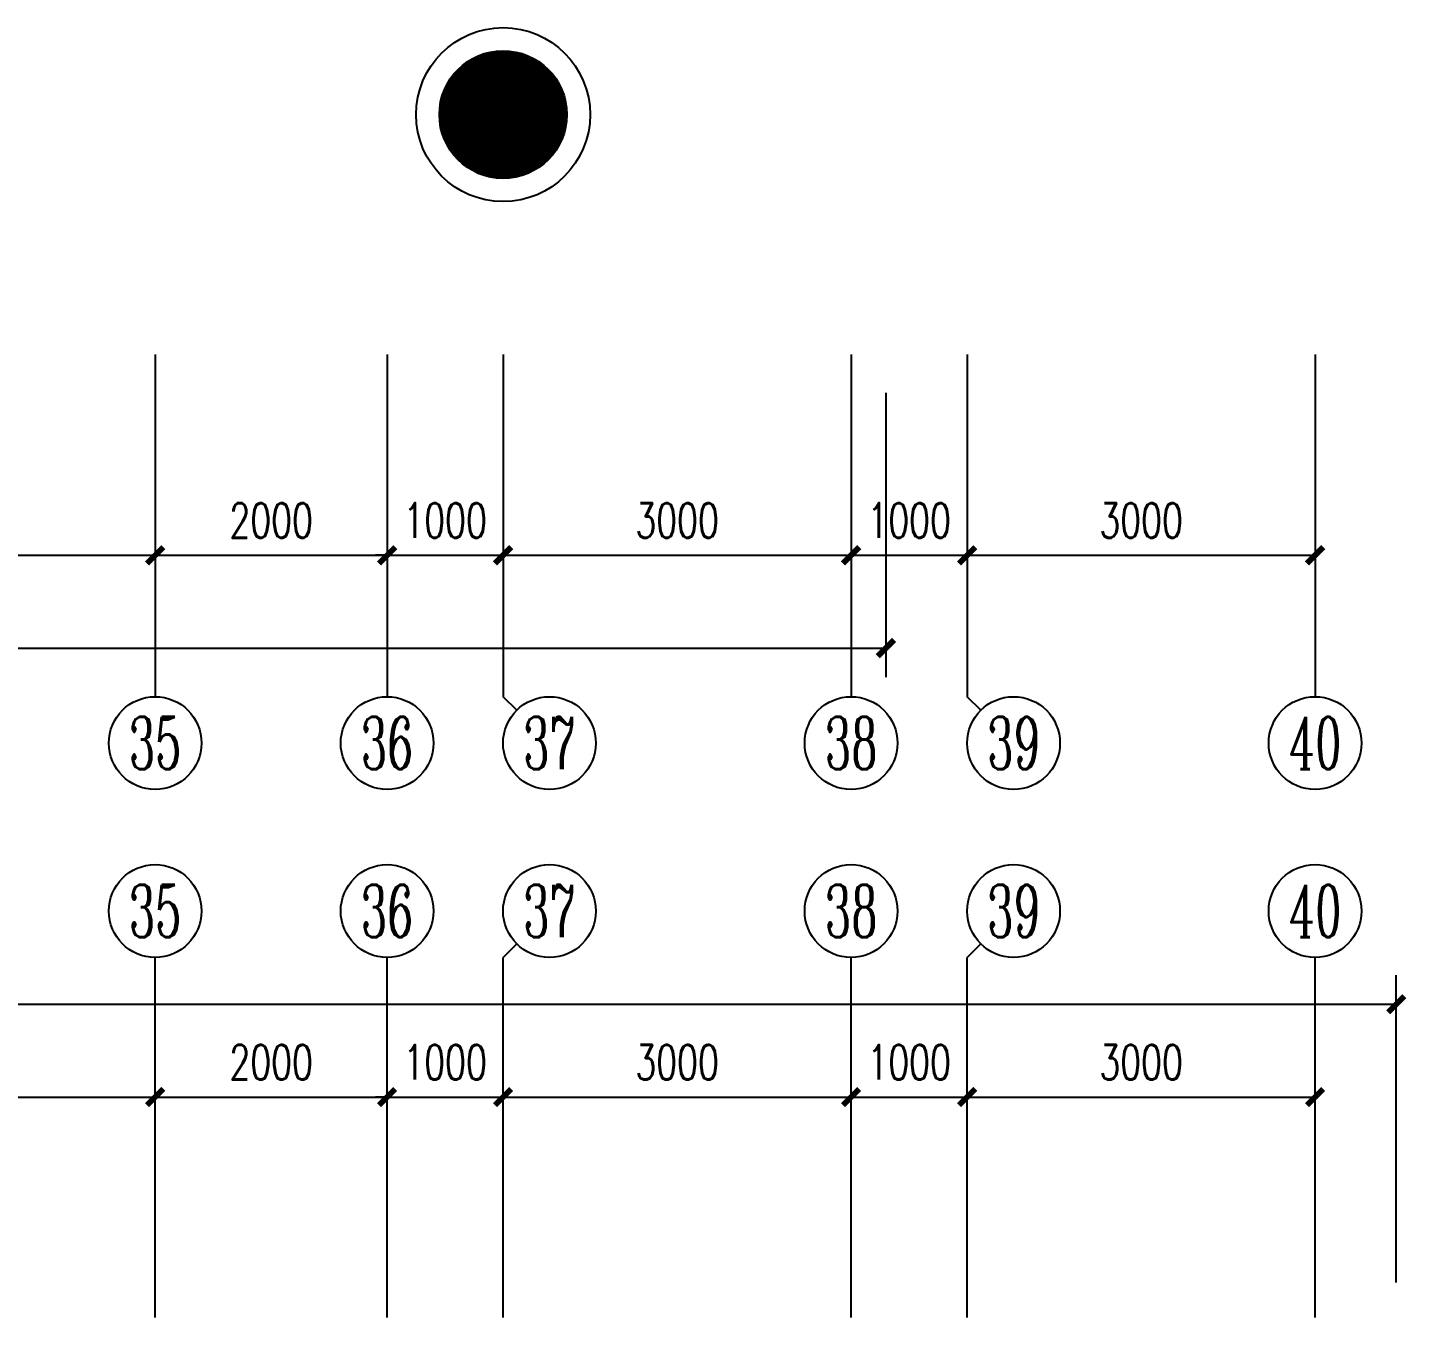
# Model space of a CAD drawing. Extents: x 190999 to 918899, y -200814 to 215286.
# Drawn here: x 630685 to 642572, y -57685 to -46564 of the extents above; entities that cross this region are included whole.
import ezdxf
from ezdxf.enums import TextEntityAlignment as Align

# ---------------------------------------------------------------- set-up
doc = ezdxf.new("R2010")
doc.units = 0
doc.header["$LTSCALE"] = 1000
doc.header["$MEASUREMENT"] = 0
doc.layers.get('Defpoints').update_dxf_attribs({"color": 1})
for name, color, linetype in [('A-外包装修', 250, 'Continuous'), ('AXIS', 3, 'Continuous'), ('AXIS_TEXT', 7, 'Continuous'), ('COLUMN', 2, 'Continuous'), ('PUB_HATCH', 250, 'Continuous')]:
    doc.layers.add(name, color=color, linetype=linetype)
doc.styles.add('_TCH_AXIS', font='COMPLEX', dxfattribs={"bigfont": 'GBCBIG'})
doc.styles.add('COMPLEX', font='COMPLEX')
doc.styles.add('DIM_FONT', font='SIMPLEX', dxfattribs={"width": 0.7, "bigfont": 'GBCBIG'})
doc.dimstyles.new('DIMN', dxfattribs={"dimtxt": 300, "dimasz": 100, "dimexe": 250, "dimexo": 300, "dimgap": 150, "dimtad": 1, "dimdec": 0, "dimzin": 0, "dimdsep": 46, "dimtxsty": 'DIM_FONT', "dimblk": 'ARCHTICK', "dimcen": 0.09, "dimclrt": 7, "dimazin": 2, "dimtfac": 1, "dimtdec": 0, "dimtix": 1, "dimtmove": 2, "dimatfit": 3, "dimfxl": 0, "dimtolj": 1, "dimtzin": 0, "dimarcsym": 0})

# ---------------------------------------------------------------- blocks, each defined once
blk = doc.blocks.new('_ArchTick')
at = {"const_width": 0.5}
blk.add_lwpolyline([(-0.7000000000000001, -0.7000000000000001), (0.7000000000000001, 0.7000000000000001)], dxfattribs=at)
blk = doc.blocks.new('*D1491')
at = {"layer": 'AXIS', "color": 0, "lineweight": -2}
for p, q in [((638785.020034048, -57384.52839725674), (638785.020034048, -55534.52839725674)), ((641784.5765869361, -57384.52839725674), (641784.5765869361, -55534.52839725674)), ((638785.020034048, -55784.52839725674), (641784.5765869361, -55784.52839725674))]:
    blk.add_line(p, q, dxfattribs=at)
at = {"layer": 'Defpoints', "color": 0}
for p in [(641784.5765869361, -55784.52839725674), (638785.020034048, -57684.52839725674), (641784.5765869361, -57684.52839725674)]:
    blk.add_point(p, dxfattribs=at)
at = {"layer": 'AXIS', "color": 0, "lineweight": -2, "xscale": 100, "yscale": 100, "zscale": 100, "rotation": 180}
blk.add_blockref('_ArchTick', (638785.020034048, -55784.52839725674), dxfattribs=at)
at = {"layer": 'AXIS', "color": 0, "lineweight": -2, "xscale": 100, "yscale": 100, "zscale": 100}
blk.add_blockref('_ArchTick', (641784.5765869361, -55784.52839725674), dxfattribs=at)
at = {"layer": 'AXIS', "color": 7, "insert": (640284.7983104921, -55484.52839725674), "char_height": 300, "attachment_point": 5, "style": 'DIM_FONT'}
blk.add_mtext('\\A1;3000', dxfattribs=at)
blk = doc.blocks.new('*D1492')
at = {"layer": 'AXIS', "color": 0, "lineweight": -2}
for p, q in [((637784.5798771121, -57384.52839725674), (637784.5798771121, -55534.52839725674)), ((638785.020034048, -57384.52839725674), (638785.020034048, -55534.52839725674)), ((637784.5798771121, -55784.52839725674), (638785.020034048, -55784.52839725674))]:
    blk.add_line(p, q, dxfattribs=at)
at = {"layer": 'Defpoints', "color": 0}
for p in [(638785.020034048, -55784.52839725674), (637784.5798771121, -57684.52839725674), (638785.020034048, -57684.52839725674)]:
    blk.add_point(p, dxfattribs=at)
at = {"layer": 'AXIS', "color": 0, "lineweight": -2, "xscale": 100, "yscale": 100, "zscale": 100, "rotation": 180}
blk.add_blockref('_ArchTick', (637784.5798771121, -55784.52839725674), dxfattribs=at)
at = {"layer": 'AXIS', "color": 0, "lineweight": -2, "xscale": 100, "yscale": 100, "zscale": 100}
blk.add_blockref('_ArchTick', (638785.020034048, -55784.52839725674), dxfattribs=at)
at = {"layer": 'AXIS', "color": 7, "insert": (638284.79995558, -55484.52839725674), "char_height": 300, "attachment_point": 5, "style": 'DIM_FONT'}
blk.add_mtext('\\A1;1000', dxfattribs=at)
blk = doc.blocks.new('*D1493')
at = {"layer": 'AXIS', "color": 0, "lineweight": -2}
for p, q in [((634784.1331398233, -57384.52839725697), (634784.1331398233, -55534.52839725674)), ((637784.5798771123, -57384.52839725674), (637784.5798771123, -55534.52839725674)), ((634784.1331398233, -55784.52839725674), (637784.5798771123, -55784.52839725674))]:
    blk.add_line(p, q, dxfattribs=at)
at = {"layer": 'Defpoints', "color": 0}
for p in [(637784.5798771123, -55784.52839725674), (634784.1331398233, -57684.52839725697), (637784.5798771123, -57684.52839725674)]:
    blk.add_point(p, dxfattribs=at)
at = {"layer": 'AXIS', "color": 0, "lineweight": -2, "xscale": 100, "yscale": 100, "zscale": 100, "rotation": 180}
blk.add_blockref('_ArchTick', (634784.1331398233, -55784.52839725674), dxfattribs=at)
at = {"layer": 'AXIS', "color": 0, "lineweight": -2, "xscale": 100, "yscale": 100, "zscale": 100}
blk.add_blockref('_ArchTick', (637784.5798771123, -55784.52839725674), dxfattribs=at)
at = {"layer": 'AXIS', "color": 7, "insert": (636284.3565084678, -55484.52839725674), "char_height": 300, "attachment_point": 5, "style": 'DIM_FONT'}
blk.add_mtext('\\A1;3000', dxfattribs=at)
blk = doc.blocks.new('*D1494')
at = {"layer": 'AXIS', "color": 0, "lineweight": -2}
for p, q in [((633784.5798771121, -57384.52839725697), (633784.5798771121, -55534.52839725697)), ((634784.1331398231, -57384.52839725697), (634784.1331398231, -55534.52839725697)), ((633784.5798771121, -55784.52839725697), (633684.5798771121, -55784.52839725697)), ((633784.5798771121, -55784.52839725697), (634784.1331398231, -55784.52839725697)), ((634784.1331398231, -55784.52839725697), (634884.1331398231, -55784.52839725697))]:
    blk.add_line(p, q, dxfattribs=at)
at = {"layer": 'Defpoints', "color": 0}
for p in [(634784.1331398231, -55784.52839725697), (633784.5798771121, -57684.52839725697), (634784.1331398231, -57684.52839725697)]:
    blk.add_point(p, dxfattribs=at)
at = {"layer": 'AXIS', "color": 0, "lineweight": -2, "xscale": 100, "yscale": 100, "zscale": 100}
blk.add_blockref('_ArchTick', (633784.5798771121, -55784.52839725697), dxfattribs=at)
at = {"layer": 'AXIS', "color": 0, "lineweight": -2, "xscale": 100, "yscale": 100, "zscale": 100, "rotation": 180}
blk.add_blockref('_ArchTick', (634784.1331398231, -55784.52839725697), dxfattribs=at)
at = {"layer": 'AXIS', "color": 7, "insert": (634284.3565084676, -55484.52839725697), "char_height": 300, "attachment_point": 5, "style": 'DIM_FONT'}
blk.add_mtext('\\A1;1000', dxfattribs=at)
blk = doc.blocks.new('*D1495')
at = {"layer": 'AXIS', "color": 0, "lineweight": -2}
for p, q in [((631784.576586935, -57384.52839725697), (631784.576586935, -55534.52839725697)), ((633784.5798771121, -57384.52839725697), (633784.5798771121, -55534.52839725697)), ((631784.576586935, -55784.52839725697), (633784.5798771121, -55784.52839725697))]:
    blk.add_line(p, q, dxfattribs=at)
at = {"layer": 'Defpoints', "color": 0}
for p in [(633784.5798771121, -55784.52839725697), (631784.576586935, -57684.52839725697), (633784.5798771121, -57684.52839725697)]:
    blk.add_point(p, dxfattribs=at)
at = {"layer": 'AXIS', "color": 0, "lineweight": -2, "xscale": 100, "yscale": 100, "zscale": 100, "rotation": 180}
blk.add_blockref('_ArchTick', (631784.576586935, -55784.52839725697), dxfattribs=at)
at = {"layer": 'AXIS', "color": 0, "lineweight": -2, "xscale": 100, "yscale": 100, "zscale": 100}
blk.add_blockref('_ArchTick', (633784.5798771121, -55784.52839725697), dxfattribs=at)
at = {"layer": 'AXIS', "color": 7, "insert": (632784.5782320235, -55484.52839725697), "char_height": 300, "attachment_point": 5, "style": 'DIM_FONT'}
blk.add_mtext('\\A1;2000', dxfattribs=at)
blk = doc.blocks.new('*D1496')
at = {"layer": 'AXIS', "color": 0, "lineweight": -2}
for p, q in [((627784.5765869352, -57384.52839725697), (627784.5765869352, -55534.52839725697)), ((631784.576586935, -57384.52839725697), (631784.576586935, -55534.52839725697)), ((627784.5765869352, -55784.52839725697), (631784.576586935, -55784.52839725697))]:
    blk.add_line(p, q, dxfattribs=at)
at = {"layer": 'Defpoints', "color": 0}
for p in [(631784.576586935, -55784.52839725697), (627784.5765869352, -57684.52839725697), (631784.576586935, -57684.52839725697)]:
    blk.add_point(p, dxfattribs=at)
at = {"layer": 'AXIS', "color": 0, "lineweight": -2, "xscale": 100, "yscale": 100, "zscale": 100, "rotation": 180}
blk.add_blockref('_ArchTick', (627784.5765869352, -55784.52839725697), dxfattribs=at)
at = {"layer": 'AXIS', "color": 0, "lineweight": -2, "xscale": 100, "yscale": 100, "zscale": 100}
blk.add_blockref('_ArchTick', (631784.576586935, -55784.52839725697), dxfattribs=at)
at = {"layer": 'AXIS', "color": 7, "insert": (629784.5765869351, -55484.52839725697), "char_height": 300, "attachment_point": 5, "style": 'DIM_FONT'}
blk.add_mtext('\\A1;4000', dxfattribs=at)
blk = doc.blocks.new('*D1506')
at = {"layer": 'AXIS', "color": 0, "lineweight": -2}
for p, q in [((565234.5765869363, -57384.52839725651), (565234.5765869363, -54734.52839725791)), ((642484.3565084664, -57384.52839725651), (642484.3565084664, -54734.52839725791)), ((565234.5765869363, -54984.52839725791), (642484.3565084664, -54984.52839725791))]:
    blk.add_line(p, q, dxfattribs=at)
at = {"layer": 'Defpoints', "color": 0}
for p in [(642484.3565084664, -54984.52839725791), (565234.5765869363, -57684.52839725651), (642484.3565084664, -57684.52839725651)]:
    blk.add_point(p, dxfattribs=at)
at = {"layer": 'AXIS', "color": 0, "lineweight": -2, "xscale": 100, "yscale": 100, "zscale": 100, "rotation": 180}
blk.add_blockref('_ArchTick', (565234.5765869363, -54984.52839725791), dxfattribs=at)
at = {"layer": 'AXIS', "color": 0, "lineweight": -2, "xscale": 100, "yscale": 100, "zscale": 100}
blk.add_blockref('_ArchTick', (642484.3565084664, -54984.52839725791), dxfattribs=at)
at = {"layer": 'AXIS', "color": 7, "insert": (603859.4665477013, -54684.52839725791), "char_height": 300, "attachment_point": 5, "style": 'DIM_FONT'}
blk.add_mtext('\\A1;77250', dxfattribs=at)
blk = doc.blocks.new('*D1559')
at = {"layer": 'AXIS', "color": 0, "lineweight": -2}
for p, q in [((638785.0200340485, -49713.51857045642), (638785.0200340485, -51363.51857045596)), ((641784.5765869364, -49713.51857045642), (641784.5765869364, -51363.51857045596)), ((638785.0200340485, -51113.51857045596), (641784.5765869364, -51113.51857045596))]:
    blk.add_line(p, q, dxfattribs=at)
at = {"layer": 'Defpoints', "color": 0}
for p in [(638785.0200340485, -49413.51857045642), (641784.5765869364, -49413.51857045642), (641784.5765869364, -51113.51857045596)]:
    blk.add_point(p, dxfattribs=at)
at = {"layer": 'AXIS', "color": 0, "lineweight": -2, "xscale": 100, "yscale": 100, "zscale": 100, "rotation": 180}
blk.add_blockref('_ArchTick', (638785.0200340485, -51113.51857045596), dxfattribs=at)
at = {"layer": 'AXIS', "color": 0, "lineweight": -2, "xscale": 100, "yscale": 100, "zscale": 100}
blk.add_blockref('_ArchTick', (641784.5765869364, -51113.51857045596), dxfattribs=at)
at = {"layer": 'AXIS', "color": 7, "insert": (640284.7983104924, -50813.51857045596), "char_height": 300, "attachment_point": 5, "style": 'DIM_FONT'}
blk.add_mtext('\\A1;3000', dxfattribs=at)
blk = doc.blocks.new('*D1560')
at = {"layer": 'AXIS', "color": 0, "lineweight": -2}
for p, q in [((637784.5798771125, -49713.51857045642), (637784.5798771125, -51363.51857045596)), ((638785.0200340485, -49713.51857045642), (638785.0200340485, -51363.51857045596)), ((637784.5798771125, -51113.51857045596), (638785.0200340485, -51113.51857045596))]:
    blk.add_line(p, q, dxfattribs=at)
at = {"layer": 'Defpoints', "color": 0}
for p in [(637784.5798771125, -49413.51857045642), (638785.0200340485, -49413.51857045642), (638785.0200340485, -51113.51857045596)]:
    blk.add_point(p, dxfattribs=at)
at = {"layer": 'AXIS', "color": 0, "lineweight": -2, "xscale": 100, "yscale": 100, "zscale": 100, "rotation": 180}
blk.add_blockref('_ArchTick', (637784.5798771125, -51113.51857045596), dxfattribs=at)
at = {"layer": 'AXIS', "color": 0, "lineweight": -2, "xscale": 100, "yscale": 100, "zscale": 100}
blk.add_blockref('_ArchTick', (638785.0200340485, -51113.51857045596), dxfattribs=at)
at = {"layer": 'AXIS', "color": 7, "insert": (638284.7999555805, -50813.51857045596), "char_height": 300, "attachment_point": 5, "style": 'DIM_FONT'}
blk.add_mtext('\\A1;1000', dxfattribs=at)
blk = doc.blocks.new('*D1561')
at = {"layer": 'AXIS', "color": 0, "lineweight": -2}
for p, q in [((634784.1331398233, -49713.51857045642), (634784.1331398233, -51363.51857045596)), ((637784.5798771125, -49713.51857045642), (637784.5798771125, -51363.51857045596)), ((634784.1331398233, -51113.51857045596), (637784.5798771125, -51113.51857045596))]:
    blk.add_line(p, q, dxfattribs=at)
at = {"layer": 'Defpoints', "color": 0}
for p in [(634784.1331398233, -49413.51857045642), (637784.5798771125, -49413.51857045642), (637784.5798771125, -51113.51857045596)]:
    blk.add_point(p, dxfattribs=at)
at = {"layer": 'AXIS', "color": 0, "lineweight": -2, "xscale": 100, "yscale": 100, "zscale": 100, "rotation": 180}
blk.add_blockref('_ArchTick', (634784.1331398233, -51113.51857045596), dxfattribs=at)
at = {"layer": 'AXIS', "color": 0, "lineweight": -2, "xscale": 100, "yscale": 100, "zscale": 100}
blk.add_blockref('_ArchTick', (637784.5798771125, -51113.51857045596), dxfattribs=at)
at = {"layer": 'AXIS', "color": 7, "insert": (636284.3565084679, -50813.51857045596), "char_height": 300, "attachment_point": 5, "style": 'DIM_FONT'}
blk.add_mtext('\\A1;3000', dxfattribs=at)
blk = doc.blocks.new('*D1562')
at = {"layer": 'AXIS', "color": 0, "lineweight": -2}
for p, q in [((633784.5798771123, -49713.51857045665), (633784.5798771123, -51363.51857045596)), ((634784.1331398231, -49713.51857045642), (634784.1331398231, -51363.51857045596)), ((633784.5798771123, -51113.51857045596), (633684.5798771123, -51113.51857045596)), ((633784.5798771123, -51113.51857045596), (634784.1331398231, -51113.51857045596)), ((634784.1331398231, -51113.51857045596), (634884.1331398231, -51113.51857045596))]:
    blk.add_line(p, q, dxfattribs=at)
at = {"layer": 'Defpoints', "color": 0}
for p in [(633784.5798771123, -49413.51857045665), (634784.1331398231, -49413.51857045642), (634784.1331398231, -51113.51857045596)]:
    blk.add_point(p, dxfattribs=at)
at = {"layer": 'AXIS', "color": 0, "lineweight": -2, "xscale": 100, "yscale": 100, "zscale": 100}
blk.add_blockref('_ArchTick', (633784.5798771123, -51113.51857045596), dxfattribs=at)
at = {"layer": 'AXIS', "color": 0, "lineweight": -2, "xscale": 100, "yscale": 100, "zscale": 100, "rotation": 180}
blk.add_blockref('_ArchTick', (634784.1331398231, -51113.51857045596), dxfattribs=at)
at = {"layer": 'AXIS', "color": 7, "insert": (634284.3565084677, -50813.51857045596), "char_height": 300, "attachment_point": 5, "style": 'DIM_FONT'}
blk.add_mtext('\\A1;1000', dxfattribs=at)
blk = doc.blocks.new('*D1563')
at = {"layer": 'AXIS', "color": 0, "lineweight": -2}
for p, q in [((631784.5765869354, -49713.51857045665), (631784.5765869354, -51363.51857045619)), ((633784.5798771125, -49713.51857045665), (633784.5798771125, -51363.51857045619)), ((631784.5765869354, -51113.51857045619), (633784.5798771125, -51113.51857045619))]:
    blk.add_line(p, q, dxfattribs=at)
at = {"layer": 'Defpoints', "color": 0}
for p in [(631784.5765869354, -49413.51857045665), (633784.5798771125, -49413.51857045665), (633784.5798771125, -51113.51857045619)]:
    blk.add_point(p, dxfattribs=at)
at = {"layer": 'AXIS', "color": 0, "lineweight": -2, "xscale": 100, "yscale": 100, "zscale": 100, "rotation": 180}
blk.add_blockref('_ArchTick', (631784.5765869354, -51113.51857045619), dxfattribs=at)
at = {"layer": 'AXIS', "color": 0, "lineweight": -2, "xscale": 100, "yscale": 100, "zscale": 100}
blk.add_blockref('_ArchTick', (633784.5798771125, -51113.51857045619), dxfattribs=at)
at = {"layer": 'AXIS', "color": 7, "insert": (632784.578232024, -50813.51857045619), "char_height": 300, "attachment_point": 5, "style": 'DIM_FONT'}
blk.add_mtext('\\A1;2000', dxfattribs=at)
blk = doc.blocks.new('*D1564')
at = {"layer": 'AXIS', "color": 0, "lineweight": -2}
for p, q in [((627784.5765869354, -49713.51857045665), (627784.5765869354, -51363.51857045619)), ((631784.5765869354, -49713.51857045665), (631784.5765869354, -51363.51857045619)), ((627784.5765869354, -51113.51857045619), (631784.5765869354, -51113.51857045619))]:
    blk.add_line(p, q, dxfattribs=at)
at = {"layer": 'Defpoints', "color": 0}
for p in [(627784.5765869354, -49413.51857045665), (631784.5765869354, -49413.51857045665), (631784.5765869354, -51113.51857045619)]:
    blk.add_point(p, dxfattribs=at)
at = {"layer": 'AXIS', "color": 0, "lineweight": -2, "xscale": 100, "yscale": 100, "zscale": 100, "rotation": 180}
blk.add_blockref('_ArchTick', (627784.5765869354, -51113.51857045619), dxfattribs=at)
at = {"layer": 'AXIS', "color": 0, "lineweight": -2, "xscale": 100, "yscale": 100, "zscale": 100}
blk.add_blockref('_ArchTick', (631784.5765869354, -51113.51857045619), dxfattribs=at)
at = {"layer": 'AXIS', "color": 7, "insert": (629784.5765869354, -50813.51857045619), "char_height": 300, "attachment_point": 5, "style": 'DIM_FONT'}
blk.add_mtext('\\A1;4000', dxfattribs=at)
blk = doc.blocks.new('*D1574')
at = {"layer": 'AXIS', "color": 0, "lineweight": -2}
for p, q in [((564784.5765869352, -49713.51857045735), (564784.5765869352, -52163.51857045642)), ((638084.579877113, -49713.51857045642), (638084.579877113, -52163.51857045642)), ((564784.5765869352, -51913.51857045642), (638084.579877113, -51913.51857045642))]:
    blk.add_line(p, q, dxfattribs=at)
at = {"layer": 'Defpoints', "color": 0}
for p in [(564784.5765869352, -49413.51857045735), (638084.579877113, -49413.51857045642), (638084.579877113, -51913.51857045642)]:
    blk.add_point(p, dxfattribs=at)
at = {"layer": 'AXIS', "color": 0, "lineweight": -2, "xscale": 100, "yscale": 100, "zscale": 100, "rotation": 180}
blk.add_blockref('_ArchTick', (564784.5765869352, -51913.51857045642), dxfattribs=at)
at = {"layer": 'AXIS', "color": 0, "lineweight": -2, "xscale": 100, "yscale": 100, "zscale": 100}
blk.add_blockref('_ArchTick', (638084.579877113, -51913.51857045642), dxfattribs=at)
at = {"layer": 'AXIS', "color": 7, "insert": (601434.5782320241, -51613.51857045642), "char_height": 300, "attachment_point": 5, "style": 'DIM_FONT'}
blk.add_mtext('\\A1;73300', dxfattribs=at)
blk = doc.blocks.new('_YZH')
blk.add_circle((0, 0), 0.5)
at = {"layer": 'PUB_HATCH', "const_width": 0.5}
blk.add_lwpolyline([(-0.25, 0, 1), (0.25, 0, 1)], format="xyb", close=True, dxfattribs=at)
blk = doc.blocks.new('_AXISO')
blk.add_circle((0, 0), 0.5)
at = {"layer": 'AXIS_TEXT', "style": 'COMPLEX', "width": 1.041666666666667}
blk.add_attdef('A', text='', height=0.56, dxfattribs=at).set_placement((-0.25, -0.28), (0.25, -0.28), align=Align.FIT)

msp = doc.modelspace()

# ---------------------------------------------------------------- linework, layer by layer
at = {"layer": 'A-外包装修'}
msp.add_circle((634784.5765869364, -47313.5185704513), 750, dxfattribs=at)
at = {"layer": 'AXIS'}
for p, q in [((631784.5765869347, -49383.51551870094), (631784.5765869347, -52332.62763315509)), ((633784.5798771118, -49383.51551870094), (633784.5798771118, -52332.62763315509)), ((634784.1331398226, -49383.51551870094), (634784.1331398226, -52332.62763315509)), ((637784.5798771118, -49383.51551870117), (637784.5798771118, -52332.62763315532)), ((638785.0200340478, -49383.51551870117), (638785.0200340478, -52332.62763315532)), ((641784.5765869357, -49383.51551870117), (641784.5765869357, -52332.62763315532)), ((634901.2904273481, -52449.78492068057), (634784.1331398226, -52332.62763315509)), ((638902.1773215733, -52449.7849206808), (638785.0200340478, -52332.62763315532)), ((634901.2904273486, -54463.70072345552), (634784.1331398231, -54580.858010981)), ((638902.1773215737, -54463.70072345575), (638785.0200340482, -54580.85801098123)), ((631784.5765869352, -57684.5283972586), (631784.5765869352, -54580.858010981)), ((633784.5798771123, -57684.5283972586), (633784.5798771123, -54580.858010981)), ((634784.1331398231, -57684.5283972586), (634784.1331398231, -54580.858010981)), ((637784.5798771123, -57684.52839725884), (637784.5798771123, -54580.85801098123)), ((638785.0200340482, -57684.52839725884), (638785.0200340482, -54580.85801098123)), ((641784.5765869361, -57684.52839725884), (641784.5765869361, -54580.85801098123))]:
    msp.add_line(p, q, dxfattribs=at)

# ---------------------------------------------------------------- block references
ref = msp.add_blockref('_AXISO', (631784.5765869347, -52732.62763315509), dxfattribs=dict(at, xscale=800, yscale=800, zscale=800))
ref.add_attrib('A', '35', dxfattribs={"layer": 'AXIS_TEXT', "height": 452.5483399593904, "style": '_TCH_AXIS', "width": 0.6363636363637437}).set_placement((631558.3024169551, -52958.90180313471), (632010.8507569146, -52958.90180313471), align=Align.FIT)
ref = msp.add_blockref('_AXISO', (633784.5798771118, -52732.62763315509), dxfattribs=dict(at, xscale=800, yscale=800, zscale=800))
ref.add_attrib('A', '36', dxfattribs={"layer": 'AXIS_TEXT', "height": 452.5483399593904, "style": '_TCH_AXIS', "width": 0.6363636363637438}).set_placement((633558.3057071322, -52958.90180313471), (634010.8540470917, -52958.90180313471), align=Align.FIT)
ref = msp.add_blockref('_AXISO', (635184.1331398226, -52732.62763315509), dxfattribs=dict(at, xscale=800, yscale=800, zscale=800))
ref.add_attrib('A', '37', dxfattribs={"layer": 'AXIS_TEXT', "height": 452.5483399593904, "style": '_TCH_AXIS', "width": 0.6363636363637438}).set_placement((634957.858969843, -52958.90180313471), (635410.4073098025, -52958.90180313471), align=Align.FIT)
ref = msp.add_blockref('_AXISO', (637784.5798771118, -52732.62763315532), dxfattribs=dict(at, xscale=800, yscale=800, zscale=800))
ref.add_attrib('A', '38', dxfattribs={"layer": 'AXIS_TEXT', "height": 452.5483399593904, "style": '_TCH_AXIS', "width": 0.6363636363637437}).set_placement((637558.3057071322, -52958.90180313494), (638010.8540470917, -52958.90180313494), align=Align.FIT)
ref = msp.add_blockref('_AXISO', (639185.0200340478, -52732.62763315532), dxfattribs=dict(at, xscale=800, yscale=800, zscale=800))
ref.add_attrib('A', '39', dxfattribs={"layer": 'AXIS_TEXT', "height": 452.5483399593904, "style": '_TCH_AXIS', "width": 0.6363636363637438}).set_placement((638958.7458640682, -52958.90180313494), (639411.2942040276, -52958.90180313494), align=Align.FIT)
ref = msp.add_blockref('_AXISO', (641784.5765869357, -52732.62763315532), dxfattribs=dict(at, xscale=800, yscale=800, zscale=800))
ref.add_attrib('A', '40', dxfattribs={"layer": 'AXIS_TEXT', "height": 452.5483399593904, "style": '_TCH_AXIS', "width": 0.6000000000001013}).set_placement((641558.302416956, -52958.90180313494), (642010.8507569155, -52958.90180313494), align=Align.FIT)
ref = msp.add_blockref('_AXISO', (631784.5765869352, -54180.858010981), dxfattribs=dict(at, xscale=800, yscale=800, zscale=800))
ref.add_attrib('A', '35', dxfattribs={"layer": 'AXIS_TEXT', "height": 452.5483399593904, "style": '_TCH_AXIS', "width": 0.6363636363637437}).set_placement((631558.3024169556, -54407.13218096062), (632010.850756915, -54407.13218096062), align=Align.FIT)
ref = msp.add_blockref('_AXISO', (633784.5798771123, -54180.858010981), dxfattribs=dict(at, xscale=800, yscale=800, zscale=800))
ref.add_attrib('A', '36', dxfattribs={"layer": 'AXIS_TEXT', "height": 452.5483399593904, "style": '_TCH_AXIS', "width": 0.6363636363637438}).set_placement((633558.3057071327, -54407.13218096062), (634010.8540470921, -54407.13218096062), align=Align.FIT)
ref = msp.add_blockref('_AXISO', (635184.1331398231, -54180.858010981), dxfattribs=dict(at, xscale=800, yscale=800, zscale=800))
ref.add_attrib('A', '37', dxfattribs={"layer": 'AXIS_TEXT', "height": 452.5483399593904, "style": '_TCH_AXIS', "width": 0.6363636363637438}).set_placement((634957.8589698435, -54407.13218096062), (635410.407309803, -54407.13218096062), align=Align.FIT)
ref = msp.add_blockref('_AXISO', (637784.5798771123, -54180.85801098123), dxfattribs=dict(at, xscale=800, yscale=800, zscale=800))
ref.add_attrib('A', '38', dxfattribs={"layer": 'AXIS_TEXT', "height": 452.5483399593904, "style": '_TCH_AXIS', "width": 0.6363636363637437}).set_placement((637558.3057071327, -54407.13218096085), (638010.8540470921, -54407.13218096085), align=Align.FIT)
ref = msp.add_blockref('_AXISO', (639185.0200340482, -54180.85801098123), dxfattribs=dict(at, xscale=800, yscale=800, zscale=800))
ref.add_attrib('A', '39', dxfattribs={"layer": 'AXIS_TEXT', "height": 452.5483399593904, "style": '_TCH_AXIS', "width": 0.6363636363637438}).set_placement((638958.7458640686, -54407.13218096085), (639411.2942040281, -54407.13218096085), align=Align.FIT)
ref = msp.add_blockref('_AXISO', (641784.5765869361, -54180.85801098123), dxfattribs=dict(at, xscale=800, yscale=800, zscale=800))
ref.add_attrib('A', '40', dxfattribs={"layer": 'AXIS_TEXT', "height": 452.5483399593904, "style": '_TCH_AXIS', "width": 0.6000000000001013}).set_placement((641558.3024169565, -54407.13218096085), (642010.850756916, -54407.13218096085), align=Align.FIT)
at = {"layer": 'COLUMN', "xscale": 1099.999999996329, "yscale": 1099.999999996329, "zscale": 1099.999999996329}
msp.add_blockref('_YZH', (634784.5765869347, -47313.51551869838), dxfattribs=at)

# ---------------------------------------------------------------- dimensions: what is measured, and where the dimension line sits
at = {"layer": 'AXIS'}
for p1, p2, distance, picture, middle in [((564784.5765869352, -49413.51857045735), (638084.579877113, -49413.51857045642), -2500.0000000000005, '*D1574', (601434.5782320241, -51613.51857045642)), ((627784.5765869354, -49413.51857045665), (631784.5765869354, -49413.51857045665), -1699.9999999995416, '*D1564', (629784.5765869354, -50813.51857045619)), ((631784.5765869354, -49413.51857045665), (633784.5798771125, -49413.51857045665), -1699.9999999995416, '*D1563', (632784.578232024, -50813.51857045619)), ((633784.5798771123, -49413.51857045665), (634784.1331398231, -49413.51857045642), -1699.9999999995416, '*D1562', (634284.3565084677, -50813.51857045596)), ((634784.1331398233, -49413.51857045642), (637784.5798771125, -49413.51857045642), -1699.9999999995416, '*D1561', (636284.3565084679, -50813.51857045596)), ((637784.5798771125, -49413.51857045642), (638785.0200340485, -49413.51857045642), -1699.9999999995416, '*D1560', (638284.7999555805, -50813.51857045596)), ((638785.0200340485, -49413.51857045642), (641784.5765869364, -49413.51857045642), -1699.9999999995416, '*D1559', (640284.7983104924, -50813.51857045596)), ((565234.5765869363, -57684.52839725651), (642484.3565084664, -57684.52839725651), 2699.9999999985957, '*D1506', (603859.4665477013, -54684.52839725791)), ((627784.5765869352, -57684.52839725697), (631784.576586935, -57684.52839725697), 1900, '*D1496', (629784.5765869351, -55484.52839725697)), ((631784.576586935, -57684.52839725697), (633784.5798771121, -57684.52839725697), 1900, '*D1495', (632784.5782320235, -55484.52839725697)), ((633784.5798771121, -57684.52839725697), (634784.1331398231, -57684.52839725697), 1900, '*D1494', (634284.3565084676, -55484.52839725697)), ((634784.1331398233, -57684.52839725697), (637784.5798771123, -57684.52839725674), 1900, '*D1493', (636284.3565084678, -55484.52839725674)), ((637784.5798771121, -57684.52839725674), (638785.020034048, -57684.52839725674), 1900, '*D1492', (638284.79995558, -55484.52839725674)), ((638785.020034048, -57684.52839725674), (641784.5765869361, -57684.52839725674), 1900, '*D1491', (640284.7983104921, -55484.52839725674))]:
    dim = msp.add_aligned_dim(p1=p1, p2=p2, distance=distance, dimstyle='DIMN', dxfattribs=at)
    dim.commit()
    dim.dimension.update_dxf_attribs({"geometry": picture, "text_midpoint": middle})

doc.saveas('drawing.dxf')
